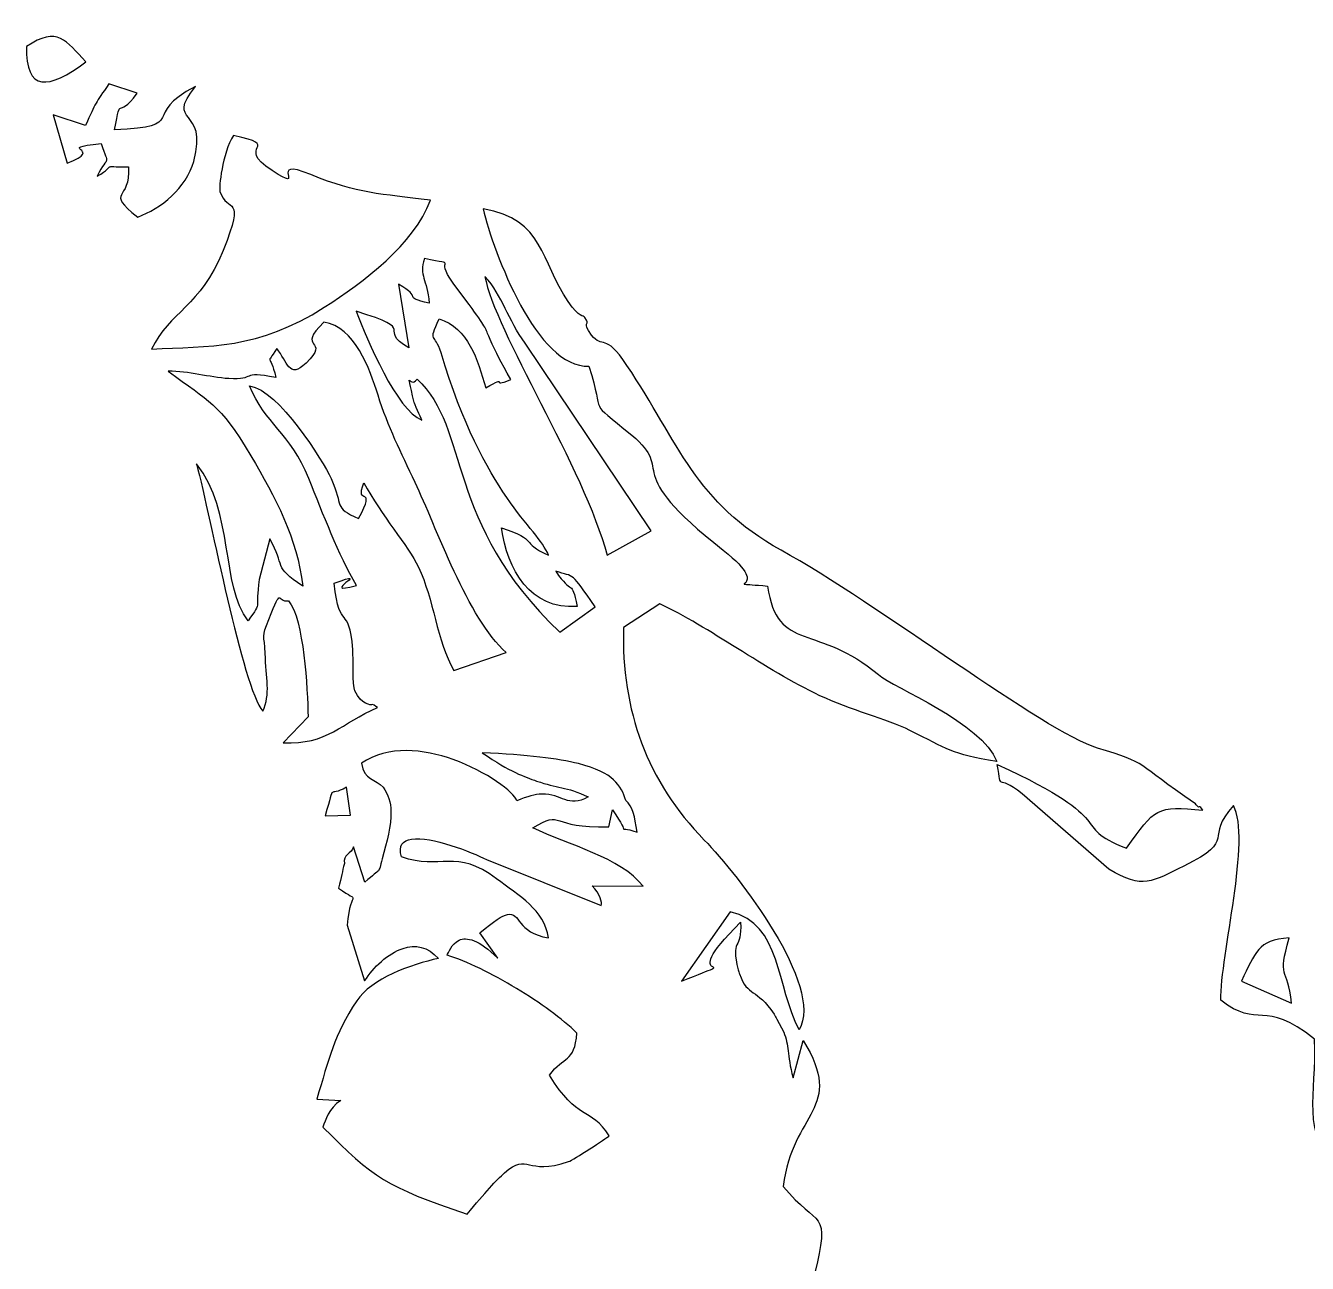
# Paper-space layout 'Состав альбома образцов' of a CAD drawing. Header units: millimetres. Extents: x 16 to 411, y 1 to 288.
# Drawn here: x 192.34 to 200.3, y 254.19 to 261.88 of the extents above; entities that cross this region are included whole.
import ezdxf

# ---------------------------------------------------------------- set-up
doc = ezdxf.new("R2010")
doc.units = ezdxf.units.MM
doc.layers.add('Dimension', color=7, linetype='Continuous')
doc.layers.add('Layer 1', color=7, linetype='Continuous')

# ---------------------------------------------------------------- blocks, each defined once
blk = doc.blocks.new('A$C34BE2B30')
at = {"layer": 'Layer 1'}
for points, knots in [([(1.6169, 10.5034), (1.7163, 10.5683), (1.7373, 10.5212), (1.8021, 10.4559), (1.8021, 10.4559), (1.6847, 10.3677), (1.6147, 10.3631), (1.6169, 10.5034)], [0, 0, 0, 0, 0.333333, 0.333333, 0.333333, 0.333333, 1, 1, 1, 1]), ([(1.8006, 10.2586), (1.8332, 10.3302), (1.8312, 10.3271), (1.8729, 10.3871), (1.8729, 10.3871), (1.8729, 10.3871), (1.9614, 10.3585), (1.9614, 10.3585), (1.9614, 10.3585), (1.8942, 10.2669), (1.9138, 10.3649), (1.8906, 10.2444), (1.8906, 10.2444), (2.1269, 10.2553), (1.9668, 10.2906), (2.1426, 10.3796), (2.1426, 10.3796), (2.0438, 10.2586), (2.184, 10.3196), (2.137, 10.1469), (2.137, 10.1469), (2.1147, 10.0649), (2.0341, 9.9999), (1.9627, 9.974), (1.9627, 9.974), (1.8566, 10.0588), (1.9432, 10.022), (1.9337, 10.1296), (1.9337, 10.1296), (1.8387, 10.1299), (1.9052, 10.1388), (1.8365, 10.1007), (1.8365, 10.1007), (1.8734, 10.1732), (1.8739, 10.1256), (1.8492, 10.2024), (1.8492, 10.2024), (1.6957, 10.1847), (1.8693, 10.189), (1.7435, 10.1411), (1.7435, 10.1411), (1.7435, 10.1411), (1.7, 10.2918), (1.7, 10.2918), (1.7, 10.2918), (1.7, 10.2918), (1.8006, 10.2586), (1.8006, 10.2586)], [0, 0, 0, 0, 0.076923, 0.076923, 0.076923, 0.076923, 0.153846, 0.153846, 0.153846, 0.153846, 0.230769, 0.230769, 0.230769, 0.230769, 0.307692, 0.307692, 0.307692, 0.307692, 0.384615, 0.384615, 0.384615, 0.384615, 0.461538, 0.461538, 0.461538, 0.461538, 0.538462, 0.538462, 0.538462, 0.538462, 0.615385, 0.615385, 0.615385, 0.615385, 0.692308, 0.692308, 0.692308, 0.692308, 0.769231, 0.769231, 0.769231, 0.769231, 0.846154, 0.846154, 0.846154, 0.846154, 1, 1, 1, 1]), ([(2.5003, 10.1056), (2.6473, 10.0453), (2.7164, 10.0467), (2.8716, 10.026), (2.8716, 10.026), (2.8219, 9.8903), (2.6643, 9.7719), (2.5422, 9.6938), (2.5422, 9.6938), (2.3364, 9.562), (2.1832, 9.5728), (2.0054, 9.564), (2.0054, 9.564), (2.0622, 9.6804), (2.1574, 9.6944), (2.2281, 9.8703), (2.2281, 9.8703), (2.3003, 10.0499), (2.2407, 9.9829), (2.2178, 10.0535), (2.2178, 10.0535), (2.2146, 10.0636), (2.2251, 10.1713), (2.2597, 10.2275), (2.2597, 10.2275), (2.4195, 10.1925), (2.2577, 10.1973), (2.38, 10.1183), (2.38, 10.1183), (2.4963, 10.0432), (2.3568, 10.1646), (2.5003, 10.1056)], [0, 0, 0, 0, 0.111111, 0.111111, 0.111111, 0.111111, 0.222222, 0.222222, 0.222222, 0.222222, 0.333333, 0.333333, 0.333333, 0.333333, 0.444444, 0.444444, 0.444444, 0.444444, 0.555556, 0.555556, 0.555556, 0.555556, 0.666667, 0.666667, 0.666667, 0.666667, 0.777778, 0.777778, 0.777778, 0.777778, 1, 1, 1, 1]), ([(3.364, 9.511), (3.204, 9.5026), (3.068, 9.8624), (3.0351, 9.9999), (3.0351, 9.9999), (3.2267, 9.9663), (3.2134, 9.8372), (3.2997, 9.7113), (3.2997, 9.7113), (3.3358, 9.6585), (3.3449, 9.6702), (3.3514, 9.662), (3.3514, 9.662), (3.3717, 9.6364), (3.3389, 9.6514), (3.3724, 9.6074), (3.3724, 9.6074), (3.4074, 9.5613), (3.4122, 9.6187), (3.4822, 9.5134), (3.4822, 9.5134), (3.6434, 9.271), (3.6953, 9.0859), (3.9606, 8.9396), (3.9606, 8.9396), (4.2598, 8.7746), (4.7785, 8.3747), (4.9438, 8.325), (4.9438, 8.325), (5.1055, 8.2762), (5.0556, 8.2833), (5.2476, 8.1517), (5.2476, 8.1517), (5.2501, 8.15), (5.2577, 8.1384), (5.2595, 8.1422), (5.2595, 8.1422), (5.2612, 8.146), (5.2675, 8.1362), (5.2709, 8.1325), (5.2709, 8.1325), (5.1267, 8.1456), (5.1218, 8.1393), (5.0334, 8.0139), (5.0334, 8.0139), (4.8456, 8.0871), (5.0308, 8.0908), (4.6322, 8.2741), (4.6322, 8.2741), (4.6493, 8.1807), (4.6244, 8.2524), (4.7098, 8.1825), (4.7098, 8.1825), (4.7098, 8.1825), (4.9788, 7.9489), (4.9788, 7.9489), (4.9788, 7.9489), (5.0851, 7.8849), (5.1128, 7.9104), (5.2117, 7.9587), (5.2117, 7.9587), (5.3816, 8.0418), (5.2712, 8.043), (5.3654, 8.1463), (5.3654, 8.1463), (5.4219, 8.0472), (5.3249, 7.6797), (5.3264, 7.5423), (5.3264, 7.5423), (5.4446, 7.4497), (5.4571, 7.5486), (5.6176, 7.4211), (5.6176, 7.4211), (5.6271, 7.2412), (5.566, 7.1464), (5.7046, 6.9863), (5.7046, 6.9863), (5.7046, 6.9863), (6.0036, 6.714), (6.0036, 6.714), (6.0036, 6.714), (5.2879, 6.452), (5.5938, 6.4254), (5.0591, 6.4983), (5.0591, 6.4983), (4.5425, 6.5688), (4.2244, 6.4092), (3.955, 6.3963), (3.955, 6.3963), (4.0243, 6.5233), (4.0283, 6.5456), (4.0638, 6.6884), (4.0638, 6.6884), (4.1162, 6.8994), (4.0758, 6.8312), (3.9671, 6.9641), (3.9671, 6.9641), (3.9958, 7.1979), (4.1614, 7.202), (4.0293, 7.4173), (4.0293, 7.4173), (4.0293, 7.4173), (3.9978, 7.3014), (3.9978, 7.3014), (3.9978, 7.3014), (3.9783, 7.3752), (3.9862, 7.4026), (3.9688, 7.443), (3.9688, 7.443), (3.9688, 7.443), (3.9472, 7.4834), (3.9472, 7.4834), (3.9472, 7.4834), (3.9447, 7.4877), (3.9416, 7.4941), (3.9388, 7.4983), (3.9388, 7.4983), (3.8842, 7.5826), (3.8577, 7.5506), (3.8315, 7.6237), (3.8315, 7.6237), (3.8304, 7.6266), (3.8287, 7.6333), (3.8279, 7.6364), (3.8279, 7.6364), (3.802, 7.7338), (3.8403, 7.6964), (3.835, 7.7843), (3.835, 7.7843), (3.6154, 7.5684), (3.8801, 7.6943), (3.6519, 7.6009), (3.6519, 7.6009), (3.6519, 7.6009), (3.8028, 7.8162), (3.8028, 7.8162), (3.8028, 7.8162), (3.9625, 7.7812), (3.9456, 7.5831), (4.017, 7.4505), (4.017, 7.4505), (4.0944, 7.5871), (3.8288, 7.9307), (3.7224, 8.0393), (3.7224, 8.0393), (3.5442, 8.2211), (3.465, 8.442), (3.4712, 8.6995), (3.4712, 8.6995), (3.4712, 8.6995), (3.5841, 8.7725), (3.5841, 8.7725), (3.5841, 8.7725), (3.7355, 8.7026), (3.9097, 8.5686), (4.0815, 8.4877), (4.0815, 8.4877), (4.1756, 8.4433), (4.2883, 8.4152), (4.3609, 8.3798), (4.3609, 8.3798), (4.4788, 8.3225), (4.487, 8.306), (4.6305, 8.2837), (4.6305, 8.2837), (4.586, 8.4033), (4.3094, 8.513), (4.2628, 8.553), (4.2628, 8.553), (4.0763, 8.7134), (3.9488, 8.6185), (3.9187, 8.828), (3.9187, 8.828), (3.7488, 8.8446), (3.9533, 8.8047), (3.7813, 8.9395), (3.7813, 8.9395), (3.4517, 9.1975), (3.6361, 9.1812), (3.4976, 9.2962), (3.4976, 9.2962), (3.3521, 9.417), (3.4178, 9.3441), (3.364, 9.511)], [0, 0, 0, 0, 0.021277, 0.021277, 0.021277, 0.021277, 0.042553, 0.042553, 0.042553, 0.042553, 0.06383, 0.06383, 0.06383, 0.06383, 0.085106, 0.085106, 0.085106, 0.085106, 0.106383, 0.106383, 0.106383, 0.106383, 0.12766, 0.12766, 0.12766, 0.12766, 0.148936, 0.148936, 0.148936, 0.148936, 0.170213, 0.170213, 0.170213, 0.170213, 0.191489, 0.191489, 0.191489, 0.191489, 0.212766, 0.212766, 0.212766, 0.212766, 0.234043, 0.234043, 0.234043, 0.234043, 0.255319, 0.255319, 0.255319, 0.255319, 0.276596, 0.276596, 0.276596, 0.276596, 0.297872, 0.297872, 0.297872, 0.297872, 0.319149, 0.319149, 0.319149, 0.319149, 0.340426, 0.340426, 0.340426, 0.340426, 0.361702, 0.361702, 0.361702, 0.361702, 0.382979, 0.382979, 0.382979, 0.382979, 0.404255, 0.404255, 0.404255, 0.404255, 0.425532, 0.425532, 0.425532, 0.425532, 0.446809, 0.446809, 0.446809, 0.446809, 0.468085, 0.468085, 0.468085, 0.468085, 0.489362, 0.489362, 0.489362, 0.489362, 0.510638, 0.510638, 0.510638, 0.510638, 0.531915, 0.531915, 0.531915, 0.531915, 0.553191, 0.553191, 0.553191, 0.553191, 0.574468, 0.574468, 0.574468, 0.574468, 0.595745, 0.595745, 0.595745, 0.595745, 0.617021, 0.617021, 0.617021, 0.617021, 0.638298, 0.638298, 0.638298, 0.638298, 0.659574, 0.659574, 0.659574, 0.659574, 0.680851, 0.680851, 0.680851, 0.680851, 0.702128, 0.702128, 0.702128, 0.702128, 0.723404, 0.723404, 0.723404, 0.723404, 0.744681, 0.744681, 0.744681, 0.744681, 0.765957, 0.765957, 0.765957, 0.765957, 0.787234, 0.787234, 0.787234, 0.787234, 0.808511, 0.808511, 0.808511, 0.808511, 0.829787, 0.829787, 0.829787, 0.829787, 0.851064, 0.851064, 0.851064, 0.851064, 0.87234, 0.87234, 0.87234, 0.87234, 0.893617, 0.893617, 0.893617, 0.893617, 0.914894, 0.914894, 0.914894, 0.914894, 0.93617, 0.93617, 0.93617, 0.93617, 0.957447, 0.957447, 0.957447, 0.957447, 1, 1, 1, 1]), ([(2.8682, 9.7062), (2.8609, 9.7827), (2.8362, 9.7908), (2.8531, 9.8449), (2.8531, 9.8449), (2.9689, 9.821), (2.879, 9.8543), (2.9423, 9.769), (2.9423, 9.769), (3.1058, 9.5485), (2.9965, 9.6924), (3.1211, 9.4692), (3.1211, 9.4692), (3.05, 9.4398), (3.1218, 9.4884), (3.0436, 9.4432), (3.0436, 9.4432), (3.0186, 9.5319), (2.9891, 9.6296), (2.8987, 9.6581), (2.8987, 9.6581), (2.8636, 9.5808), (2.8856, 9.6166), (2.9048, 9.5523), (2.9048, 9.5523), (3.039, 9.1044), (3.2037, 9.0121), (3.2386, 8.9237), (3.2386, 8.9237), (3.1452, 8.966), (3.2128, 8.9701), (3.0923, 9.0087), (3.0923, 9.0087), (3.1097, 8.881), (3.1827, 8.7528), (3.3273, 8.7651), (3.3273, 8.7651), (3.3094, 8.854), (3.3123, 8.7959), (3.2609, 8.8746), (3.2609, 8.8746), (3.3208, 8.8545), (3.306, 8.8752), (3.3835, 8.764), (3.3835, 8.764), (3.3835, 8.764), (3.2734, 8.6854), (3.2734, 8.6854), (3.2734, 8.6854), (2.9128, 9.0263), (2.9977, 9.3175), (2.8303, 9.4708), (2.8303, 9.4708), (2.8048, 9.4354), (2.7946, 9.522), (2.8209, 9.3985), (2.8209, 9.3985), (2.8212, 9.3972), (2.8421, 9.3517), (2.8451, 9.3437), (2.8451, 9.3437), (2.767, 9.373), (2.6759, 9.5931), (2.6407, 9.6814), (2.6407, 9.6814), (2.8428, 9.6205), (2.6993, 9.6285), (2.805, 9.5681), (2.805, 9.5681), (2.805, 9.5681), (2.7724, 9.7653), (2.7724, 9.7653), (2.7724, 9.7653), (2.8524, 9.7211), (2.7802, 9.7268), (2.8682, 9.7062)], [0, 0, 0, 0, 0.05, 0.05, 0.05, 0.05, 0.1, 0.1, 0.1, 0.1, 0.15, 0.15, 0.15, 0.15, 0.2, 0.2, 0.2, 0.2, 0.25, 0.25, 0.25, 0.25, 0.3, 0.3, 0.3, 0.3, 0.35, 0.35, 0.35, 0.35, 0.4, 0.4, 0.4, 0.4, 0.45, 0.45, 0.45, 0.45, 0.5, 0.5, 0.5, 0.5, 0.55, 0.55, 0.55, 0.55, 0.6, 0.6, 0.6, 0.6, 0.65, 0.65, 0.65, 0.65, 0.7, 0.7, 0.7, 0.7, 0.75, 0.75, 0.75, 0.75, 0.8, 0.8, 0.8, 0.8, 0.85, 0.85, 0.85, 0.85, 0.9, 0.9, 0.9, 0.9, 1, 1, 1, 1]), ([(3.4202, 8.9238), (3.3497, 9.194), (3.0699, 9.6224), (3.0411, 9.7898), (3.0411, 9.7898), (3.0959, 9.7292), (3.1123, 9.6546), (3.1658, 9.5819), (3.1658, 9.5819), (3.1658, 9.5819), (3.5577, 9), (3.5577, 9), (3.5577, 9), (3.5577, 9), (3.4202, 8.9238), (3.4202, 8.9238)], [0, 0, 0, 0, 0.2, 0.2, 0.2, 0.2, 0.4, 0.4, 0.4, 0.4, 0.6, 0.6, 0.6, 0.6, 1, 1, 1, 1]), ([(2.3946, 9.5659), (2.4273, 9.5258), (2.432, 9.4685), (2.4855, 9.5202), (2.4855, 9.5202), (2.5654, 9.5974), (2.45, 9.5609), (2.5407, 9.6473), (2.5407, 9.6473), (2.6376, 9.6328), (2.683, 9.5022), (2.709, 9.421), (2.709, 9.421), (2.7407, 9.3217), (2.7795, 9.2438), (2.8243, 9.1495), (2.8243, 9.1495), (2.889, 9.0134), (2.9886, 8.7252), (3.1068, 8.6218), (3.1068, 8.6218), (3.1068, 8.6218), (2.9444, 8.5662), (2.9444, 8.5662), (2.9444, 8.5662), (2.8913, 8.6589), (2.8824, 8.787), (2.8346, 8.8868), (2.8346, 8.8868), (2.802, 8.9552), (2.7196, 9.0464), (2.6652, 9.1488), (2.6652, 9.1488), (2.6344, 9.07), (2.7078, 9.1486), (2.6489, 9.0376), (2.6489, 9.0376), (2.5677, 9.074), (2.604, 9.0733), (2.5631, 9.1621), (2.5631, 9.1621), (2.538, 9.2167), (2.4004, 9.4371), (2.3101, 9.4496), (2.3101, 9.4496), (2.3574, 9.3324), (2.4361, 9.3058), (2.494, 9.162), (2.494, 9.162), (2.5391, 9.0504), (2.5858, 8.9264), (2.6418, 8.8295), (2.6418, 8.8295), (2.5165, 8.7963), (2.7036, 8.8845), (2.5733, 8.8372), (2.5733, 8.8372), (2.589, 8.6782), (2.6187, 8.78), (2.6307, 8.6304), (2.6307, 8.6304), (2.6329, 8.6026), (2.6287, 8.5217), (2.6372, 8.5028), (2.6372, 8.5028), (2.6569, 8.4588), (2.6892, 8.4587), (2.6892, 8.4588), (2.6892, 8.4588), (2.6918, 8.4636), (2.7019, 8.4541), (2.7077, 8.4508), (2.7077, 8.4508), (2.5952, 8.4035), (2.553, 8.3344), (2.4141, 8.3416), (2.4141, 8.3416), (2.4141, 8.3416), (2.492, 8.4216), (2.492, 8.4216), (2.492, 8.4216), (2.49, 8.5091), (2.4789, 8.7251), (2.4312, 8.7824), (2.4312, 8.7824), (2.3918, 8.7758), (2.4145, 8.8333), (2.3698, 8.7247), (2.3698, 8.7247), (2.3462, 8.6672), (2.3563, 8.6784), (2.3586, 8.6188), (2.3586, 8.6188), (2.3614, 8.5427), (2.3761, 8.4934), (2.351, 8.4393), (2.351, 8.4393), (2.2888, 8.5142), (2.1907, 9.0357), (2.1453, 9.2074), (2.1453, 9.2074), (2.2637, 9.0588), (2.2202, 8.83), (2.3054, 8.7198), (2.3054, 8.7198), (2.3531, 8.7857), (2.3247, 8.753), (2.3404, 8.848), (2.3404, 8.848), (2.3404, 8.848), (2.3732, 8.9743), (2.3732, 8.9743), (2.3732, 8.9743), (2.4228, 8.8875), (2.3807, 8.89), (2.4752, 8.8278), (2.4752, 8.8278), (2.4583, 8.9754), (2.3899, 9.1055), (2.3144, 9.2322), (2.3144, 9.2322), (2.2138, 9.4011), (2.1862, 9.3977), (2.0574, 9.4956), (2.0574, 9.4956), (2.122, 9.4954), (2.1839, 9.4763), (2.2457, 9.4721), (2.2457, 9.4721), (2.3319, 9.4662), (2.2787, 9.498), (2.3917, 9.4756), (2.3917, 9.4756), (2.3725, 9.5595), (2.3598, 9.5072), (2.3946, 9.5659)], [0, 0, 0, 0, 0.028571, 0.028571, 0.028571, 0.028571, 0.057143, 0.057143, 0.057143, 0.057143, 0.085714, 0.085714, 0.085714, 0.085714, 0.114286, 0.114286, 0.114286, 0.114286, 0.142857, 0.142857, 0.142857, 0.142857, 0.171429, 0.171429, 0.171429, 0.171429, 0.2, 0.2, 0.2, 0.2, 0.228571, 0.228571, 0.228571, 0.228571, 0.257143, 0.257143, 0.257143, 0.257143, 0.285714, 0.285714, 0.285714, 0.285714, 0.314286, 0.314286, 0.314286, 0.314286, 0.342857, 0.342857, 0.342857, 0.342857, 0.371429, 0.371429, 0.371429, 0.371429, 0.4, 0.4, 0.4, 0.4, 0.428571, 0.428571, 0.428571, 0.428571, 0.457143, 0.457143, 0.457143, 0.457143, 0.485714, 0.485714, 0.485714, 0.485714, 0.514286, 0.514286, 0.514286, 0.514286, 0.542857, 0.542857, 0.542857, 0.542857, 0.571429, 0.571429, 0.571429, 0.571429, 0.6, 0.6, 0.6, 0.6, 0.628571, 0.628571, 0.628571, 0.628571, 0.657143, 0.657143, 0.657143, 0.657143, 0.685714, 0.685714, 0.685714, 0.685714, 0.714286, 0.714286, 0.714286, 0.714286, 0.742857, 0.742857, 0.742857, 0.742857, 0.771429, 0.771429, 0.771429, 0.771429, 0.8, 0.8, 0.8, 0.8, 0.828571, 0.828571, 0.828571, 0.828571, 0.857143, 0.857143, 0.857143, 0.857143, 0.885714, 0.885714, 0.885714, 0.885714, 0.914286, 0.914286, 0.914286, 0.914286, 0.942857, 0.942857, 0.942857, 0.942857, 1, 1, 1, 1]), ([(2.6575, 8.278), (2.7416, 8.334), (2.8497, 8.3225), (2.9423, 8.2895), (2.9423, 8.2895), (3.0467, 8.2522), (3.1317, 8.1875), (3.1406, 8.1611), (3.1406, 8.1611), (3.1728, 8.1758), (3.1975, 8.1814), (3.2175, 8.182), (3.2175, 8.182), (3.2809, 8.1841), (3.2984, 8.1374), (3.3619, 8.1736), (3.3619, 8.1736), (3.2925, 8.2063), (3.2657, 8.2), (3.2016, 8.2227), (3.2016, 8.2227), (3.1643, 8.2359), (3.1201, 8.2506), (3.0328, 8.3101), (3.0328, 8.3101), (3.1736, 8.3044), (3.2678, 8.2928), (3.3319, 8.2767), (3.3319, 8.2767), (3.4414, 8.2492), (3.4629, 8.2086), (3.4791, 8.1623), (3.4791, 8.1623), (3.5003, 8.1433), (3.5063, 8.114), (3.5135, 8.0638), (3.5135, 8.0638), (3.437, 8.0921), (3.5036, 8.0397), (3.4371, 8.1331), (3.4371, 8.1331), (3.4371, 8.1331), (3.4254, 8.0809), (3.4254, 8.0809), (3.4254, 8.0809), (3.2403, 8.0746), (3.2856, 8.1365), (3.1896, 8.0774), (3.1896, 8.0774), (3.2991, 8.0244), (3.464, 7.985), (3.5324, 7.8961), (3.5324, 7.8961), (3.5324, 7.8961), (3.3742, 7.8976), (3.3742, 7.8976), (3.3742, 7.8976), (3.3979, 7.8713), (3.4066, 7.8451), (3.4019, 7.8359), (3.4019, 7.8359), (3.4019, 7.8359), (3.0462, 7.979), (3.0462, 7.979), (3.0462, 7.979), (2.9991, 8.0022), (2.8744, 8.0519), (2.8132, 8.0423), (2.8132, 8.0423), (2.7861, 8.0381), (2.7715, 8.0222), (2.7815, 7.9874), (2.7815, 7.9874), (2.9032, 7.9438), (2.9511, 8.0157), (3.0768, 7.9194), (3.0768, 7.9194), (3.1472, 7.8655), (3.2261, 7.8231), (3.2381, 7.736), (3.2381, 7.736), (3.1401, 7.7511), (3.1512, 7.8171), (3.1111, 7.8084), (3.1111, 7.8084), (3.0948, 7.8048), (3.0699, 7.7887), (3.0256, 7.7516), (3.0256, 7.7516), (3.0256, 7.7516), (3.0807, 7.6727), (3.0807, 7.6727), (3.0807, 7.6727), (3.0212, 7.7322), (2.9842, 7.7388), (2.9611, 7.7285), (2.9611, 7.7285), (2.9368, 7.7176), (2.9276, 7.6882), (2.9235, 7.6817), (2.9235, 7.6817), (2.9843, 7.6634), (3.0638, 7.6244), (3.1393, 7.5787), (3.1393, 7.5787), (3.2121, 7.5346), (3.2813, 7.4843), (3.3267, 7.4401), (3.3267, 7.4401), (3.3197, 7.3461), (3.2847, 7.3707), (3.2419, 7.3095), (3.2419, 7.3095), (3.3275, 7.1666), (3.3681, 7.2123), (3.427, 7.1206), (3.427, 7.1206), (3.4191, 7.1144), (3.3159, 7.0459), (3.301, 7.0409), (3.301, 7.0409), (3.1668, 6.9958), (3.177, 7.072), (3.1023, 7.0065), (3.1023, 7.0065), (3.0767, 6.984), (3.041, 6.9447), (2.9861, 6.8781), (2.9861, 6.8781), (2.7315, 6.9637), (2.6968, 6.9889), (2.538, 7.1484), (2.538, 7.1484), (2.5462, 7.1697), (2.5543, 7.2054), (2.5939, 7.2309), (2.5939, 7.2309), (2.5939, 7.2309), (2.5185, 7.2348), (2.5185, 7.2348), (2.5185, 7.2348), (2.557, 7.3609), (2.5723, 7.4322), (2.6428, 7.54), (2.6428, 7.54), (2.6873, 7.6081), (2.8129, 7.6544), (2.8964, 7.6717), (2.8964, 7.6717), (2.8637, 7.7097), (2.8246, 7.7152), (2.7869, 7.703), (2.7869, 7.703), (2.7395, 7.6876), (2.6944, 7.6441), (2.6675, 7.6019), (2.6675, 7.6019), (2.6675, 7.6019), (2.6133, 7.7751), (2.6133, 7.7751), (2.6133, 7.7751), (2.6234, 7.8985), (2.6603, 7.8351), (2.5859, 7.8905), (2.5859, 7.8905), (2.5969, 7.9248), (2.5971, 7.9422), (2.6048, 7.9663), (2.6048, 7.9663), (2.5986, 7.9939), (2.6271, 7.9969), (2.6329, 8.0179), (2.6329, 8.0179), (2.6329, 8.0179), (2.6684, 7.909), (2.6684, 7.909), (2.6684, 7.909), (2.7217, 7.9556), (2.7082, 7.9317), (2.722, 7.9815), (2.722, 7.9815), (2.7365, 8.0339), (2.7506, 8.0842), (2.7492, 8.1284), (2.7492, 8.1284), (2.7484, 8.156), (2.7414, 8.1813), (2.7248, 8.2034), (2.7248, 8.2034), (2.7032, 8.23), (2.6646, 8.2234), (2.6575, 8.278)], [0, 0, 0, 0, 0.020408, 0.020408, 0.020408, 0.020408, 0.040816, 0.040816, 0.040816, 0.040816, 0.061224, 0.061224, 0.061224, 0.061224, 0.081633, 0.081633, 0.081633, 0.081633, 0.102041, 0.102041, 0.102041, 0.102041, 0.122449, 0.122449, 0.122449, 0.122449, 0.142857, 0.142857, 0.142857, 0.142857, 0.163265, 0.163265, 0.163265, 0.163265, 0.183673, 0.183673, 0.183673, 0.183673, 0.204082, 0.204082, 0.204082, 0.204082, 0.22449, 0.22449, 0.22449, 0.22449, 0.244898, 0.244898, 0.244898, 0.244898, 0.265306, 0.265306, 0.265306, 0.265306, 0.285714, 0.285714, 0.285714, 0.285714, 0.306122, 0.306122, 0.306122, 0.306122, 0.326531, 0.326531, 0.326531, 0.326531, 0.346939, 0.346939, 0.346939, 0.346939, 0.367347, 0.367347, 0.367347, 0.367347, 0.387755, 0.387755, 0.387755, 0.387755, 0.408163, 0.408163, 0.408163, 0.408163, 0.428571, 0.428571, 0.428571, 0.428571, 0.44898, 0.44898, 0.44898, 0.44898, 0.469388, 0.469388, 0.469388, 0.469388, 0.489796, 0.489796, 0.489796, 0.489796, 0.510204, 0.510204, 0.510204, 0.510204, 0.530612, 0.530612, 0.530612, 0.530612, 0.55102, 0.55102, 0.55102, 0.55102, 0.571429, 0.571429, 0.571429, 0.571429, 0.591837, 0.591837, 0.591837, 0.591837, 0.612245, 0.612245, 0.612245, 0.612245, 0.632653, 0.632653, 0.632653, 0.632653, 0.653061, 0.653061, 0.653061, 0.653061, 0.673469, 0.673469, 0.673469, 0.673469, 0.693878, 0.693878, 0.693878, 0.693878, 0.714286, 0.714286, 0.714286, 0.714286, 0.734694, 0.734694, 0.734694, 0.734694, 0.755102, 0.755102, 0.755102, 0.755102, 0.77551, 0.77551, 0.77551, 0.77551, 0.795918, 0.795918, 0.795918, 0.795918, 0.816327, 0.816327, 0.816327, 0.816327, 0.836735, 0.836735, 0.836735, 0.836735, 0.857143, 0.857143, 0.857143, 0.857143, 0.877551, 0.877551, 0.877551, 0.877551, 0.897959, 0.897959, 0.897959, 0.897959, 0.918367, 0.918367, 0.918367, 0.918367, 0.938776, 0.938776, 0.938776, 0.938776, 0.959184, 0.959184, 0.959184, 0.959184, 1, 1, 1, 1]), ([(2.5448, 8.1149), (2.579, 8.2267), (2.5493, 8.1671), (2.6109, 8.2035), (2.6109, 8.2035), (2.6109, 8.2035), (2.6234, 8.1168), (2.6234, 8.1168), (2.6234, 8.1168), (2.6234, 8.1168), (2.5448, 8.1149), (2.5448, 8.1149)], [0, 0, 0, 0, 0.25, 0.25, 0.25, 0.25, 0.5, 0.5, 0.5, 0.5, 1, 1, 1, 1]), ([(5.3901, 7.6017), (5.4343, 7.6897), (5.44, 7.7295), (5.5388, 7.7356), (5.5388, 7.7356), (5.5013, 7.6064), (5.533, 7.6491), (5.546, 7.533), (5.546, 7.533), (5.546, 7.533), (5.3901, 7.6017), (5.3901, 7.6017)], [0, 0, 0, 0, 0.25, 0.25, 0.25, 0.25, 0.5, 0.5, 0.5, 0.5, 1, 1, 1, 1])]:
    blk.add_open_spline(points, degree=3, knots=knots, dxfattribs=at)

psp = doc.layouts.new('Состав альбома образцов')

# ---------------------------------------------------------------- block references
at = {"layer": 'Dimension', "color": 4, "lineweight": 35, "xscale": 2, "yscale": 2, "zscale": 2}
psp.add_blockref('A$C34BE2B30', (189.1059, 240.7411), dxfattribs=at)

doc.saveas('drawing.dxf')
